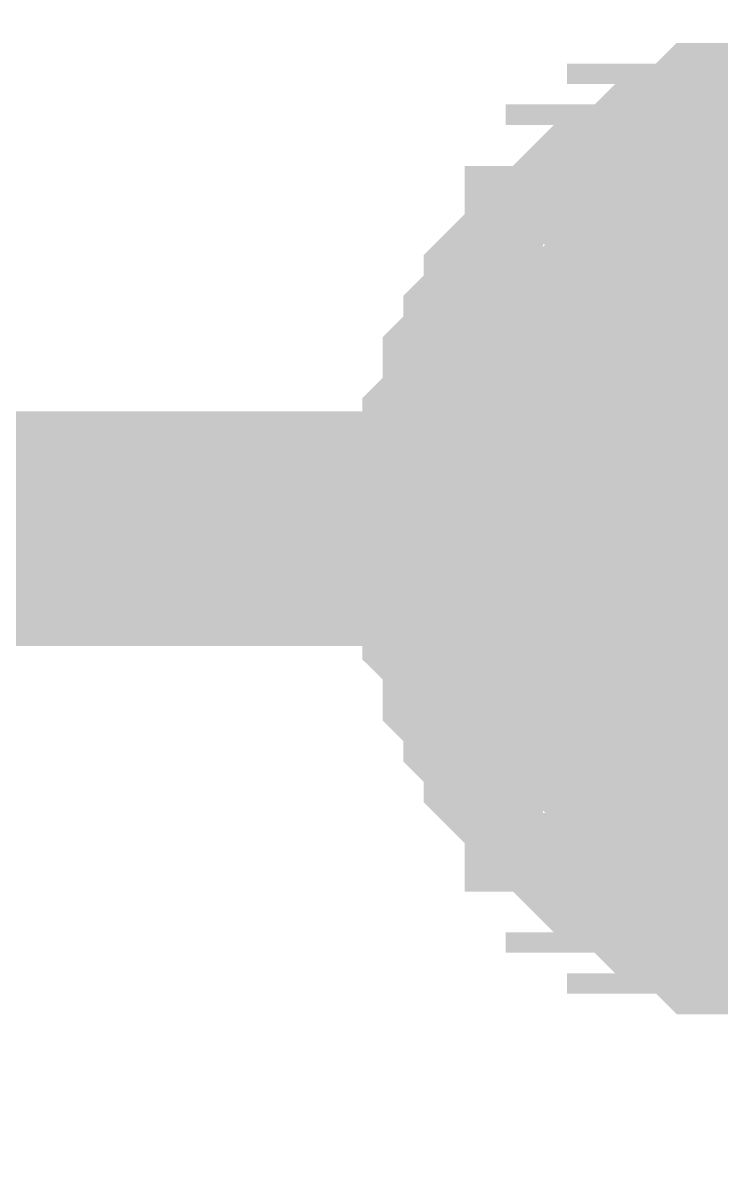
# Model space of a CAD drawing. Header units: inches. Extents: x 0 to 841, y 0 to 594.
# Drawn here: x 728.916 to 729.808, y 476.683 to 478.13 of the extents above; entities that cross this region are included whole.
import ezdxf

# ---------------------------------------------------------------- set-up
doc = ezdxf.new("R2010")
doc.units = ezdxf.units.IN
doc.layers.add('Sheet', color=255, linetype='Continuous')

msp = doc.modelspace()

# ---------------------------------------------------------------- linework, layer by layer
at = {"layer": 'Sheet'}
for points in [[(729.499, 477.4838, 0.2997, 0.2997, 0), (729.499, 477.5099, 0.2997, 0.2997, 0), (729.499, 477.5361, 0.2997, 0.2997, 0), (729.499, 477.5622, 0.2997, 0.2997, 0), (729.499, 477.5883, 0.2997, 0.2997, 0), (729.5252, 477.6145, 0.2997, 0.2997, 0), (729.5252, 477.6406, 0.2997, 0.2997, 0), (729.5252, 477.6667, 0.2997, 0.2997, 0), (729.5513, 477.6929, 0.2997, 0.2997, 0), (729.5513, 477.6929, 0.2997, 0.2997, 0), (729.5513, 477.719, 0.2997, 0.2997, 0), (729.5774, 477.7451, 0.2997, 0.2997, 0), (729.5774, 477.7712, 0.2997, 0.2997, 0), (729.6036, 477.7974, 0.2997, 0.2997, 0), (729.6297, 477.7974, 0.2997, 0.2997, 0), (729.6297, 477.8235, 0.2997, 0.2997, 0), (729.6558, 477.8496, 0.2997, 0.2997, 0), (729.682, 477.8496, 0.2997, 0.2997, 0), (729.682, 477.8758, 0.2997, 0.2997, 0), (729.7081, 477.8758, 0.2997, 0.2997, 0), (729.7342, 477.9019, 0.2997, 0.2997, 0), (729.7603, 477.9019, 0.2997, 0.2997, 0), (729.7603, 477.928, 0.2997, 0.2997, 0), (729.7865, 477.928, 0.2997, 0.2997, 0), (729.8126, 477.9542, 0.2997, 0.2997, 0), (729.8387, 477.9542, 0.2997, 0.2997, 0), (729.8649, 477.9542, 0.2997, 0.2997, 0), (729.891, 477.9542, 0.2997, 0.2997, 0), (729.9171, 477.9803, 0.2997, 0.2997, 0), (729.9433, 477.9803, 0.2997, 0.2997, 0), (729.9694, 477.9803, 0.2997, 0.2997, 0)], [(729.499, 477.4838, 0.2997, 0.2997, 0), (729.499, 477.5099, 0.2997, 0.2997, 0), (729.499, 477.5361, 0.2997, 0.2997, 0), (729.499, 477.5622, 0.2997, 0.2997, 0), (729.499, 477.5883, 0.2997, 0.2997, 0), (729.5252, 477.6145, 0.2997, 0.2997, 0), (729.5252, 477.6406, 0.2997, 0.2997, 0), (729.5252, 477.6667, 0.2997, 0.2997, 0), (729.5513, 477.6929, 0.2997, 0.2997, 0), (729.5513, 477.6929, 0.2997, 0.2997, 0), (729.5513, 477.719, 0.2997, 0.2997, 0), (729.5774, 477.7451, 0.2997, 0.2997, 0), (729.5774, 477.7712, 0.2997, 0.2997, 0), (729.6036, 477.7974, 0.2997, 0.2997, 0), (729.6297, 477.7974, 0.2997, 0.2997, 0), (729.6297, 477.8235, 0.2997, 0.2997, 0), (729.6558, 477.8496, 0.2997, 0.2997, 0), (729.682, 477.8496, 0.2997, 0.2997, 0), (729.682, 477.8758, 0.2997, 0.2997, 0), (729.7081, 477.8758, 0.2997, 0.2997, 0), (729.7342, 477.9019, 0.2997, 0.2997, 0), (729.7603, 477.9019, 0.2997, 0.2997, 0), (729.7603, 477.928, 0.2997, 0.2997, 0), (729.7865, 477.928, 0.2997, 0.2997, 0), (729.8126, 477.9542, 0.2997, 0.2997, 0), (729.8387, 477.9542, 0.2997, 0.2997, 0), (729.8649, 477.9542, 0.2997, 0.2997, 0), (729.891, 477.9542, 0.2997, 0.2997, 0), (729.9171, 477.9803, 0.2997, 0.2997, 0), (729.9433, 477.9803, 0.2997, 0.2997, 0), (729.9694, 477.9803, 0.2997, 0.2997, 0)], [(729.499, 477.4838, 0.2997, 0.2997, 0), (729.499, 477.5099, 0.2997, 0.2997, 0), (729.499, 477.5361, 0.2997, 0.2997, 0), (729.499, 477.5622, 0.2997, 0.2997, 0), (729.499, 477.5883, 0.2997, 0.2997, 0), (729.5252, 477.6145, 0.2997, 0.2997, 0), (729.5252, 477.6406, 0.2997, 0.2997, 0), (729.5252, 477.6667, 0.2997, 0.2997, 0), (729.5513, 477.6929, 0.2997, 0.2997, 0), (729.5513, 477.6929, 0.2997, 0.2997, 0), (729.5513, 477.719, 0.2997, 0.2997, 0), (729.5774, 477.7451, 0.2997, 0.2997, 0), (729.5774, 477.7712, 0.2997, 0.2997, 0), (729.6036, 477.7974, 0.2997, 0.2997, 0), (729.6297, 477.7974, 0.2997, 0.2997, 0), (729.6297, 477.8235, 0.2997, 0.2997, 0), (729.6558, 477.8496, 0.2997, 0.2997, 0), (729.682, 477.8496, 0.2997, 0.2997, 0), (729.682, 477.8758, 0.2997, 0.2997, 0), (729.7081, 477.8758, 0.2997, 0.2997, 0), (729.7342, 477.9019, 0.2997, 0.2997, 0), (729.7603, 477.9019, 0.2997, 0.2997, 0), (729.7603, 477.928, 0.2997, 0.2997, 0), (729.7865, 477.928, 0.2997, 0.2997, 0), (729.8126, 477.9542, 0.2997, 0.2997, 0), (729.8387, 477.9542, 0.2997, 0.2997, 0), (729.8649, 477.9542, 0.2997, 0.2997, 0), (729.891, 477.9542, 0.2997, 0.2997, 0), (729.9171, 477.9803, 0.2997, 0.2997, 0), (729.9433, 477.9803, 0.2997, 0.2997, 0), (729.9694, 477.9803, 0.2997, 0.2997, 0)], [(729.499, 477.4838, 0.2997, 0.2997, 0), (729.499, 477.5099, 0.2997, 0.2997, 0), (729.499, 477.5361, 0.2997, 0.2997, 0), (729.499, 477.5622, 0.2997, 0.2997, 0), (729.499, 477.5883, 0.2997, 0.2997, 0), (729.5252, 477.6145, 0.2997, 0.2997, 0), (729.5252, 477.6406, 0.2997, 0.2997, 0), (729.5252, 477.6667, 0.2997, 0.2997, 0), (729.5513, 477.6929, 0.2997, 0.2997, 0), (729.5513, 477.6929, 0.2997, 0.2997, 0), (729.5513, 477.719, 0.2997, 0.2997, 0), (729.5774, 477.7451, 0.2997, 0.2997, 0), (729.5774, 477.7712, 0.2997, 0.2997, 0), (729.6036, 477.7974, 0.2997, 0.2997, 0), (729.6297, 477.7974, 0.2997, 0.2997, 0), (729.6297, 477.8235, 0.2997, 0.2997, 0), (729.6558, 477.8496, 0.2997, 0.2997, 0), (729.682, 477.8496, 0.2997, 0.2997, 0), (729.682, 477.8758, 0.2997, 0.2997, 0), (729.7081, 477.8758, 0.2997, 0.2997, 0), (729.7342, 477.9019, 0.2997, 0.2997, 0), (729.7603, 477.9019, 0.2997, 0.2997, 0), (729.7603, 477.928, 0.2997, 0.2997, 0), (729.7865, 477.928, 0.2997, 0.2997, 0), (729.8126, 477.9542, 0.2997, 0.2997, 0), (729.8387, 477.9542, 0.2997, 0.2997, 0), (729.8649, 477.9542, 0.2997, 0.2997, 0), (729.891, 477.9542, 0.2997, 0.2997, 0), (729.9171, 477.9803, 0.2997, 0.2997, 0), (729.9433, 477.9803, 0.2997, 0.2997, 0), (729.9694, 477.9803, 0.2997, 0.2997, 0)], [(729.499, 477.4838, 0.0991, 0.0991, 0), (729.499, 477.5099, 0.0991, 0.0991, 0), (729.499, 477.5361, 0.0991, 0.0991, 0), (729.499, 477.5622, 0.0991, 0.0991, 0), (729.499, 477.5883, 0.0991, 0.0991, 0), (729.5252, 477.6145, 0.0991, 0.0991, 0), (729.5252, 477.6406, 0.0991, 0.0991, 0), (729.5252, 477.6667, 0.0991, 0.0991, 0), (729.5513, 477.6929, 0.0991, 0.0991, 0), (729.5513, 477.6929, 0.0991, 0.0991, 0), (729.5513, 477.719, 0.0991, 0.0991, 0), (729.5774, 477.7451, 0.0991, 0.0991, 0), (729.5774, 477.7712, 0.0991, 0.0991, 0), (729.6036, 477.7974, 0.0991, 0.0991, 0), (729.6297, 477.7974, 0.0991, 0.0991, 0), (729.6297, 477.8235, 0.0991, 0.0991, 0), (729.6558, 477.8496, 0.0991, 0.0991, 0), (729.682, 477.8496, 0.0991, 0.0991, 0), (729.682, 477.8758, 0.0991, 0.0991, 0), (729.7081, 477.8758, 0.0991, 0.0991, 0), (729.7342, 477.9019, 0.0991, 0.0991, 0), (729.7603, 477.9019, 0.0991, 0.0991, 0), (729.7603, 477.928, 0.0991, 0.0991, 0), (729.7865, 477.928, 0.0991, 0.0991, 0), (729.8126, 477.9542, 0.0991, 0.0991, 0), (729.8387, 477.9542, 0.0991, 0.0991, 0), (729.8649, 477.9542, 0.0991, 0.0991, 0)], [(729.499, 477.4838, 0.0991, 0.0991, 0), (729.499, 477.5099, 0.0991, 0.0991, 0), (729.499, 477.5361, 0.0991, 0.0991, 0), (729.499, 477.5622, 0.0991, 0.0991, 0), (729.499, 477.5883, 0.0991, 0.0991, 0), (729.5252, 477.6145, 0.0991, 0.0991, 0), (729.5252, 477.6406, 0.0991, 0.0991, 0), (729.5252, 477.6667, 0.0991, 0.0991, 0), (729.5513, 477.6929, 0.0991, 0.0991, 0), (729.5513, 477.6929, 0.0991, 0.0991, 0), (729.5513, 477.719, 0.0991, 0.0991, 0), (729.5774, 477.7451, 0.0991, 0.0991, 0), (729.5774, 477.7712, 0.0991, 0.0991, 0), (729.6036, 477.7974, 0.0991, 0.0991, 0), (729.6297, 477.7974, 0.0991, 0.0991, 0), (729.6297, 477.8235, 0.0991, 0.0991, 0), (729.6558, 477.8496, 0.0991, 0.0991, 0), (729.682, 477.8496, 0.0991, 0.0991, 0), (729.682, 477.8758, 0.0991, 0.0991, 0), (729.7081, 477.8758, 0.0991, 0.0991, 0), (729.7342, 477.9019, 0.0991, 0.0991, 0), (729.7603, 477.9019, 0.0991, 0.0991, 0), (729.7603, 477.928, 0.0991, 0.0991, 0), (729.7865, 477.928, 0.0991, 0.0991, 0), (729.8126, 477.9542, 0.0991, 0.0991, 0), (729.8387, 477.9542, 0.0991, 0.0991, 0), (729.8649, 477.9542, 0.0991, 0.0991, 0)], [(729.499, 477.4838, 0.0991, 0.0991, 0), (729.499, 477.5099, 0.0991, 0.0991, 0), (729.499, 477.5361, 0.0991, 0.0991, 0), (729.499, 477.5622, 0.0991, 0.0991, 0), (729.499, 477.5883, 0.0991, 0.0991, 0), (729.5252, 477.6145, 0.0991, 0.0991, 0), (729.5252, 477.6406, 0.0991, 0.0991, 0), (729.5252, 477.6667, 0.0991, 0.0991, 0), (729.5513, 477.6929, 0.0991, 0.0991, 0), (729.5513, 477.6929, 0.0991, 0.0991, 0), (729.5513, 477.719, 0.0991, 0.0991, 0), (729.5774, 477.7451, 0.0991, 0.0991, 0), (729.5774, 477.7712, 0.0991, 0.0991, 0), (729.6036, 477.7974, 0.0991, 0.0991, 0), (729.6297, 477.7974, 0.0991, 0.0991, 0), (729.6297, 477.8235, 0.0991, 0.0991, 0), (729.6558, 477.8496, 0.0991, 0.0991, 0), (729.682, 477.8496, 0.0991, 0.0991, 0), (729.682, 477.8758, 0.0991, 0.0991, 0), (729.7081, 477.8758, 0.0991, 0.0991, 0), (729.7342, 477.9019, 0.0991, 0.0991, 0), (729.7603, 477.9019, 0.0991, 0.0991, 0), (729.7603, 477.928, 0.0991, 0.0991, 0), (729.7865, 477.928, 0.0991, 0.0991, 0), (729.8126, 477.9542, 0.0991, 0.0991, 0), (729.8387, 477.9542, 0.0991, 0.0991, 0), (729.8649, 477.9542, 0.0991, 0.0991, 0)], [(729.499, 477.4838, 0.0991, 0.0991, 0), (729.499, 477.5099, 0.0991, 0.0991, 0), (729.499, 477.5361, 0.0991, 0.0991, 0), (729.499, 477.5622, 0.0991, 0.0991, 0), (729.499, 477.5883, 0.0991, 0.0991, 0), (729.5252, 477.6145, 0.0991, 0.0991, 0), (729.5252, 477.6406, 0.0991, 0.0991, 0), (729.5252, 477.6667, 0.0991, 0.0991, 0), (729.5513, 477.6929, 0.0991, 0.0991, 0), (729.5513, 477.6929, 0.0991, 0.0991, 0), (729.5513, 477.719, 0.0991, 0.0991, 0), (729.5774, 477.7451, 0.0991, 0.0991, 0), (729.5774, 477.7712, 0.0991, 0.0991, 0), (729.6036, 477.7974, 0.0991, 0.0991, 0), (729.6297, 477.7974, 0.0991, 0.0991, 0), (729.6297, 477.8235, 0.0991, 0.0991, 0), (729.6558, 477.8496, 0.0991, 0.0991, 0), (729.682, 477.8496, 0.0991, 0.0991, 0), (729.682, 477.8758, 0.0991, 0.0991, 0), (729.7081, 477.8758, 0.0991, 0.0991, 0), (729.7342, 477.9019, 0.0991, 0.0991, 0), (729.7603, 477.9019, 0.0991, 0.0991, 0), (729.7603, 477.928, 0.0991, 0.0991, 0), (729.7865, 477.928, 0.0991, 0.0991, 0), (729.8126, 477.9542, 0.0991, 0.0991, 0), (729.8387, 477.9542, 0.0991, 0.0991, 0), (729.8649, 477.9542, 0.0991, 0.0991, 0)], [(715.0225, 472.4929, 0.2997, 0.2997, 0), (730.0217, 472.4929, 0.2997, 0.2997, 0), (730.0217, 477.4838, 0.2997, 0.2997, 0), (727.5131, 477.4838, 0.2997, 0.2997, 0)], [(729.9694, 476.9873, 0.2997, 0.2997, 0), (729.9433, 476.9873, 0.2997, 0.2997, 0), (729.9171, 476.9873, 0.2997, 0.2997, 0), (729.891, 477.0135, 0.2997, 0.2997, 0), (729.8649, 477.0135, 0.2997, 0.2997, 0), (729.8387, 477.0135, 0.2997, 0.2997, 0), (729.8126, 477.0135, 0.2997, 0.2997, 0), (729.7865, 477.0396, 0.2997, 0.2997, 0), (729.7603, 477.0396, 0.2997, 0.2997, 0), (729.7603, 477.0657, 0.2997, 0.2997, 0), (729.7342, 477.0657, 0.2997, 0.2997, 0), (729.7081, 477.0919, 0.2997, 0.2997, 0), (729.682, 477.0919, 0.2997, 0.2997, 0), (729.682, 477.118, 0.2997, 0.2997, 0), (729.6558, 477.118, 0.2997, 0.2997, 0), (729.6297, 477.1441, 0.2997, 0.2997, 0), (729.6297, 477.1702, 0.2997, 0.2997, 0), (729.6036, 477.1702, 0.2997, 0.2997, 0), (729.5774, 477.1964, 0.2997, 0.2997, 0), (729.5774, 477.2225, 0.2997, 0.2997, 0), (729.5513, 477.2486, 0.2997, 0.2997, 0), (729.5513, 477.2748, 0.2997, 0.2997, 0), (729.5513, 477.2748, 0.2997, 0.2997, 0), (729.5252, 477.3009, 0.2997, 0.2997, 0), (729.5252, 477.327, 0.2997, 0.2997, 0), (729.5252, 477.3532, 0.2997, 0.2997, 0), (729.499, 477.3793, 0.2997, 0.2997, 0), (729.499, 477.4054, 0.2997, 0.2997, 0), (729.499, 477.4316, 0.2997, 0.2997, 0), (729.499, 477.4577, 0.2997, 0.2997, 0), (729.499, 477.4838, 0.2997, 0.2997, 0)], [(729.499, 477.4838, 0.2997, 0.2997, 0), (729.499, 477.4838, 0.2997, 0.2997, 0)], [(729.9694, 476.9873, 0.2997, 0.2997, 0), (729.9433, 476.9873, 0.2997, 0.2997, 0), (729.9171, 476.9873, 0.2997, 0.2997, 0), (729.891, 477.0135, 0.2997, 0.2997, 0), (729.8649, 477.0135, 0.2997, 0.2997, 0), (729.8387, 477.0135, 0.2997, 0.2997, 0), (729.8126, 477.0135, 0.2997, 0.2997, 0), (729.7865, 477.0396, 0.2997, 0.2997, 0), (729.7603, 477.0396, 0.2997, 0.2997, 0), (729.7603, 477.0657, 0.2997, 0.2997, 0), (729.7342, 477.0657, 0.2997, 0.2997, 0), (729.7081, 477.0919, 0.2997, 0.2997, 0), (729.682, 477.0919, 0.2997, 0.2997, 0), (729.682, 477.118, 0.2997, 0.2997, 0), (729.6558, 477.118, 0.2997, 0.2997, 0), (729.6297, 477.1441, 0.2997, 0.2997, 0), (729.6297, 477.1702, 0.2997, 0.2997, 0), (729.6036, 477.1702, 0.2997, 0.2997, 0), (729.5774, 477.1964, 0.2997, 0.2997, 0), (729.5774, 477.2225, 0.2997, 0.2997, 0), (729.5513, 477.2486, 0.2997, 0.2997, 0), (729.5513, 477.2748, 0.2997, 0.2997, 0), (729.5513, 477.2748, 0.2997, 0.2997, 0), (729.5252, 477.3009, 0.2997, 0.2997, 0), (729.5252, 477.327, 0.2997, 0.2997, 0), (729.5252, 477.3532, 0.2997, 0.2997, 0), (729.499, 477.3793, 0.2997, 0.2997, 0), (729.499, 477.4054, 0.2997, 0.2997, 0), (729.499, 477.4316, 0.2997, 0.2997, 0), (729.499, 477.4577, 0.2997, 0.2997, 0), (729.499, 477.4838, 0.2997, 0.2997, 0)], [(729.499, 477.4838, 0.2997, 0.2997, 0), (729.499, 477.4838, 0.2997, 0.2997, 0)], [(729.9694, 476.9873, 0.2997, 0.2997, 0), (729.9433, 476.9873, 0.2997, 0.2997, 0), (729.9171, 476.9873, 0.2997, 0.2997, 0), (729.891, 477.0135, 0.2997, 0.2997, 0), (729.8649, 477.0135, 0.2997, 0.2997, 0), (729.8387, 477.0135, 0.2997, 0.2997, 0), (729.8126, 477.0135, 0.2997, 0.2997, 0), (729.7865, 477.0396, 0.2997, 0.2997, 0), (729.7603, 477.0396, 0.2997, 0.2997, 0), (729.7603, 477.0657, 0.2997, 0.2997, 0), (729.7342, 477.0657, 0.2997, 0.2997, 0), (729.7081, 477.0919, 0.2997, 0.2997, 0), (729.682, 477.0919, 0.2997, 0.2997, 0), (729.682, 477.118, 0.2997, 0.2997, 0), (729.6558, 477.118, 0.2997, 0.2997, 0), (729.6297, 477.1441, 0.2997, 0.2997, 0), (729.6297, 477.1702, 0.2997, 0.2997, 0), (729.6036, 477.1702, 0.2997, 0.2997, 0), (729.5774, 477.1964, 0.2997, 0.2997, 0), (729.5774, 477.2225, 0.2997, 0.2997, 0), (729.5513, 477.2486, 0.2997, 0.2997, 0), (729.5513, 477.2748, 0.2997, 0.2997, 0), (729.5513, 477.2748, 0.2997, 0.2997, 0), (729.5252, 477.3009, 0.2997, 0.2997, 0), (729.5252, 477.327, 0.2997, 0.2997, 0), (729.5252, 477.3532, 0.2997, 0.2997, 0), (729.499, 477.3793, 0.2997, 0.2997, 0), (729.499, 477.4054, 0.2997, 0.2997, 0), (729.499, 477.4316, 0.2997, 0.2997, 0), (729.499, 477.4577, 0.2997, 0.2997, 0), (729.499, 477.4838, 0.2997, 0.2997, 0)], [(729.499, 477.4838, 0.2997, 0.2997, 0), (729.499, 477.4838, 0.2997, 0.2997, 0)], [(729.9694, 476.9873, 0.2997, 0.2997, 0), (729.9433, 476.9873, 0.2997, 0.2997, 0), (729.9171, 476.9873, 0.2997, 0.2997, 0), (729.891, 477.0135, 0.2997, 0.2997, 0), (729.8649, 477.0135, 0.2997, 0.2997, 0), (729.8387, 477.0135, 0.2997, 0.2997, 0), (729.8126, 477.0135, 0.2997, 0.2997, 0), (729.7865, 477.0396, 0.2997, 0.2997, 0), (729.7603, 477.0396, 0.2997, 0.2997, 0), (729.7603, 477.0657, 0.2997, 0.2997, 0), (729.7342, 477.0657, 0.2997, 0.2997, 0), (729.7081, 477.0919, 0.2997, 0.2997, 0), (729.682, 477.0919, 0.2997, 0.2997, 0), (729.682, 477.118, 0.2997, 0.2997, 0), (729.6558, 477.118, 0.2997, 0.2997, 0), (729.6297, 477.1441, 0.2997, 0.2997, 0), (729.6297, 477.1702, 0.2997, 0.2997, 0), (729.6036, 477.1702, 0.2997, 0.2997, 0), (729.5774, 477.1964, 0.2997, 0.2997, 0), (729.5774, 477.2225, 0.2997, 0.2997, 0), (729.5513, 477.2486, 0.2997, 0.2997, 0), (729.5513, 477.2748, 0.2997, 0.2997, 0), (729.5513, 477.2748, 0.2997, 0.2997, 0), (729.5252, 477.3009, 0.2997, 0.2997, 0), (729.5252, 477.327, 0.2997, 0.2997, 0), (729.5252, 477.3532, 0.2997, 0.2997, 0), (729.499, 477.3793, 0.2997, 0.2997, 0), (729.499, 477.4054, 0.2997, 0.2997, 0), (729.499, 477.4316, 0.2997, 0.2997, 0), (729.499, 477.4577, 0.2997, 0.2997, 0), (729.499, 477.4838, 0.2997, 0.2997, 0)], [(729.499, 477.4838, 0.2997, 0.2997, 0), (729.499, 477.4838, 0.2997, 0.2997, 0)], [(729.8649, 477.0135, 0.0991, 0.0991, 0), (729.8387, 477.0135, 0.0991, 0.0991, 0), (729.8126, 477.0135, 0.0991, 0.0991, 0), (729.7865, 477.0396, 0.0991, 0.0991, 0), (729.7603, 477.0396, 0.0991, 0.0991, 0), (729.7603, 477.0657, 0.0991, 0.0991, 0), (729.7342, 477.0657, 0.0991, 0.0991, 0), (729.7081, 477.0919, 0.0991, 0.0991, 0), (729.682, 477.0919, 0.0991, 0.0991, 0), (729.682, 477.118, 0.0991, 0.0991, 0), (729.6558, 477.118, 0.0991, 0.0991, 0), (729.6297, 477.1441, 0.0991, 0.0991, 0), (729.6297, 477.1702, 0.0991, 0.0991, 0), (729.6036, 477.1702, 0.0991, 0.0991, 0), (729.5774, 477.1964, 0.0991, 0.0991, 0), (729.5774, 477.2225, 0.0991, 0.0991, 0), (729.5513, 477.2486, 0.0991, 0.0991, 0), (729.5513, 477.2748, 0.0991, 0.0991, 0), (729.5513, 477.2748, 0.0991, 0.0991, 0), (729.5252, 477.3009, 0.0991, 0.0991, 0), (729.5252, 477.327, 0.0991, 0.0991, 0), (729.5252, 477.3532, 0.0991, 0.0991, 0), (729.499, 477.3793, 0.0991, 0.0991, 0), (729.499, 477.4054, 0.0991, 0.0991, 0), (729.499, 477.4316, 0.0991, 0.0991, 0), (729.499, 477.4577, 0.0991, 0.0991, 0), (729.499, 477.4838, 0.0991, 0.0991, 0)], [(729.499, 477.4838, 0.0991, 0.0991, 0), (729.499, 477.4838, 0.0991, 0.0991, 0)], [(729.8649, 477.0135, 0.0991, 0.0991, 0), (729.8387, 477.0135, 0.0991, 0.0991, 0), (729.8126, 477.0135, 0.0991, 0.0991, 0), (729.7865, 477.0396, 0.0991, 0.0991, 0), (729.7603, 477.0396, 0.0991, 0.0991, 0), (729.7603, 477.0657, 0.0991, 0.0991, 0), (729.7342, 477.0657, 0.0991, 0.0991, 0), (729.7081, 477.0919, 0.0991, 0.0991, 0), (729.682, 477.0919, 0.0991, 0.0991, 0), (729.682, 477.118, 0.0991, 0.0991, 0), (729.6558, 477.118, 0.0991, 0.0991, 0), (729.6297, 477.1441, 0.0991, 0.0991, 0), (729.6297, 477.1702, 0.0991, 0.0991, 0), (729.6036, 477.1702, 0.0991, 0.0991, 0), (729.5774, 477.1964, 0.0991, 0.0991, 0), (729.5774, 477.2225, 0.0991, 0.0991, 0), (729.5513, 477.2486, 0.0991, 0.0991, 0), (729.5513, 477.2748, 0.0991, 0.0991, 0), (729.5513, 477.2748, 0.0991, 0.0991, 0), (729.5252, 477.3009, 0.0991, 0.0991, 0), (729.5252, 477.327, 0.0991, 0.0991, 0), (729.5252, 477.3532, 0.0991, 0.0991, 0), (729.499, 477.3793, 0.0991, 0.0991, 0), (729.499, 477.4054, 0.0991, 0.0991, 0), (729.499, 477.4316, 0.0991, 0.0991, 0), (729.499, 477.4577, 0.0991, 0.0991, 0), (729.499, 477.4838, 0.0991, 0.0991, 0)], [(729.499, 477.4838, 0.0991, 0.0991, 0), (729.499, 477.4838, 0.0991, 0.0991, 0)], [(729.8649, 477.0135, 0.0991, 0.0991, 0), (729.8387, 477.0135, 0.0991, 0.0991, 0), (729.8126, 477.0135, 0.0991, 0.0991, 0), (729.7865, 477.0396, 0.0991, 0.0991, 0), (729.7603, 477.0396, 0.0991, 0.0991, 0), (729.7603, 477.0657, 0.0991, 0.0991, 0), (729.7342, 477.0657, 0.0991, 0.0991, 0), (729.7081, 477.0919, 0.0991, 0.0991, 0), (729.682, 477.0919, 0.0991, 0.0991, 0), (729.682, 477.118, 0.0991, 0.0991, 0), (729.6558, 477.118, 0.0991, 0.0991, 0), (729.6297, 477.1441, 0.0991, 0.0991, 0), (729.6297, 477.1702, 0.0991, 0.0991, 0), (729.6036, 477.1702, 0.0991, 0.0991, 0), (729.5774, 477.1964, 0.0991, 0.0991, 0), (729.5774, 477.2225, 0.0991, 0.0991, 0), (729.5513, 477.2486, 0.0991, 0.0991, 0), (729.5513, 477.2748, 0.0991, 0.0991, 0), (729.5513, 477.2748, 0.0991, 0.0991, 0), (729.5252, 477.3009, 0.0991, 0.0991, 0), (729.5252, 477.327, 0.0991, 0.0991, 0), (729.5252, 477.3532, 0.0991, 0.0991, 0), (729.499, 477.3793, 0.0991, 0.0991, 0), (729.499, 477.4054, 0.0991, 0.0991, 0), (729.499, 477.4316, 0.0991, 0.0991, 0), (729.499, 477.4577, 0.0991, 0.0991, 0), (729.499, 477.4838, 0.0991, 0.0991, 0)], [(729.499, 477.4838, 0.0991, 0.0991, 0), (729.499, 477.4838, 0.0991, 0.0991, 0)], [(729.8649, 477.0135, 0.0991, 0.0991, 0), (729.8387, 477.0135, 0.0991, 0.0991, 0), (729.8126, 477.0135, 0.0991, 0.0991, 0), (729.7865, 477.0396, 0.0991, 0.0991, 0), (729.7603, 477.0396, 0.0991, 0.0991, 0), (729.7603, 477.0657, 0.0991, 0.0991, 0), (729.7342, 477.0657, 0.0991, 0.0991, 0), (729.7081, 477.0919, 0.0991, 0.0991, 0), (729.682, 477.0919, 0.0991, 0.0991, 0), (729.682, 477.118, 0.0991, 0.0991, 0), (729.6558, 477.118, 0.0991, 0.0991, 0), (729.6297, 477.1441, 0.0991, 0.0991, 0), (729.6297, 477.1702, 0.0991, 0.0991, 0), (729.6036, 477.1702, 0.0991, 0.0991, 0), (729.5774, 477.1964, 0.0991, 0.0991, 0), (729.5774, 477.2225, 0.0991, 0.0991, 0), (729.5513, 477.2486, 0.0991, 0.0991, 0), (729.5513, 477.2748, 0.0991, 0.0991, 0), (729.5513, 477.2748, 0.0991, 0.0991, 0), (729.5252, 477.3009, 0.0991, 0.0991, 0), (729.5252, 477.327, 0.0991, 0.0991, 0), (729.5252, 477.3532, 0.0991, 0.0991, 0), (729.499, 477.3793, 0.0991, 0.0991, 0), (729.499, 477.4054, 0.0991, 0.0991, 0), (729.499, 477.4316, 0.0991, 0.0991, 0), (729.499, 477.4577, 0.0991, 0.0991, 0), (729.499, 477.4838, 0.0991, 0.0991, 0)], [(729.499, 477.4838, 0.0991, 0.0991, 0), (729.499, 477.4838, 0.0991, 0.0991, 0)]]:
    msp.add_lwpolyline(points, format="xyseb", dxfattribs=at)
msp.add_lwpolyline([(729.746, 477.5, 0.508, 0.508, 1), (730.254, 477.5, 0.508, 0.508, 1)], format="xyseb", close=True, dxfattribs=at)

doc.saveas('drawing.dxf')
